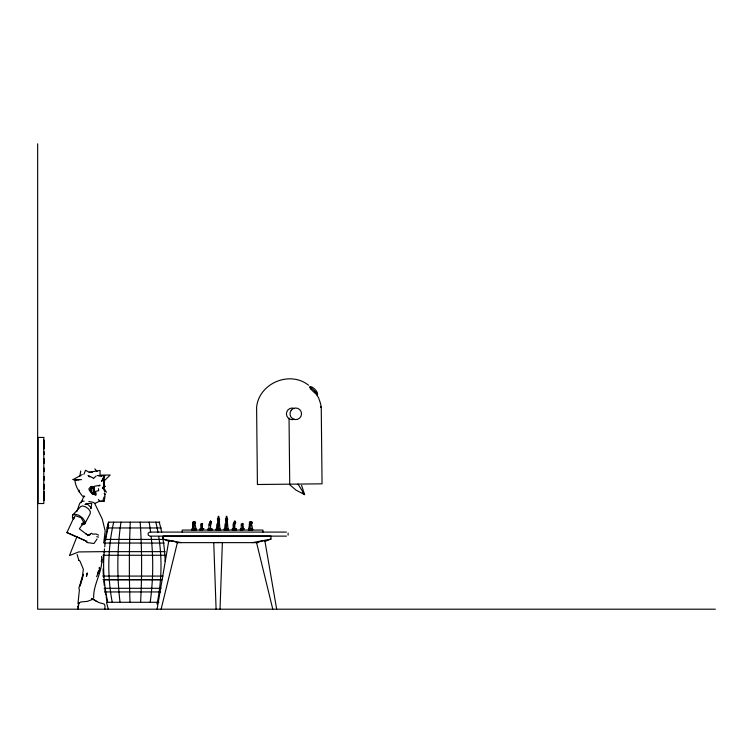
<?xml version="1.0" encoding="UTF-8"?>
<svg xmlns="http://www.w3.org/2000/svg" width="753" height="753" viewBox="0 0 753 753"><rect width="100%" height="100%" fill="white"/><g stroke="black" fill="none" stroke-linecap="round" stroke-linejoin="round"><path stroke-width="1.13" d="M94.426 490.307L93.09 486.871L91.141 486.777L90.219 490.147L91.48 493.168L95.904 494.956L95.913 493.036L94.464 491.615L94.332 486.287L100.121 485.196L98.775 486.127M73.935 518.732L75.121 515.607L81.079 517.753L83.781 522.403L79.347 528.86L86.736 534.414L86.143 534.159L88.44 535.072L90.539 534.414L87.414 535.609L91.631 533.265L92.647 534.15L95.96 533.999L98.587 535.11M288.088 535.148L288.117 533.133M222.38 542.471L220.027 609.196M82.322 524.832L84.76 523.9L90.238 513.602L90.322 511.541L88.543 508.943L85.56 506.797L82.529 505.922L80.599 506.656L72.561 515.099L72.448 517.706L73.578 519.354M84.76 523.9L84.873 521.292L82.614 517.998L78.839 515.278L74.999 514.167L72.561 515.099M191.911 529.98L191.911 529.001L192.749 528.512L192.787 523.853L193.7 523.523L193.7 524.935L193.079 524.935M201.042 529.98L199.987 529.98L199.987 529.001L200.825 528.512L200.863 523.853L202.698 523.853M212.337 529.886L208.063 529.98L208.063 529.001L208.901 528.512L208.939 523.853L210.784 523.853L210.784 524.832M217.937 527.618L217.937 523.523L217.015 523.853L216.977 528.512L216.149 529.001L216.149 529.98L217.193 529.98M225.279 529.98L224.225 529.98L224.225 529.001L225.062 528.512L225.1 523.853L226.013 523.523L226.013 524.935L225.392 524.935M236.564 529.886L232.301 529.98L232.301 529.001L233.138 528.512L233.176 523.853L235.021 523.853M241.431 529.98L240.376 529.98L240.376 529.001L241.214 528.512L241.252 523.853L243.097 523.853L242.795 524.935M248.462 529.98L248.462 529.001L249.299 528.512L249.328 523.853L250.25 523.523L250.25 524.935L249.629 524.935M217.843 520.747L217.062 528.926L216.346 530.065M225.928 520.747L225.138 528.926L224.422 530.065M103.754 542.781L105.175 531.016L102.295 519.156L94.727 503.493L93.523 502.439L88.863 501.442M82.049 579.255L83.357 569.287L80.044 561.22L78.877 560.213M80.053 586.06L80.637 581.862L83.31 574.304L82.133 579.349M194.509 522.657L194.509 521.989L195.545 521.989L194.971 523.693L196.194 529.924L192.203 529.924L193.427 523.693L192.853 521.989L193.879 521.989L193.879 522.657M251.06 522.657L251.06 521.989L252.095 521.989L251.521 523.693L252.744 529.924L248.754 529.924L249.968 523.693L249.403 521.989L250.429 521.989L250.429 522.657M79.837 476.414L80.712 471.02M93.654 598.033C93.118 583.33 103.613 571.075 101.523 556.458M157.076 609.196L168.776 540.861L173.228 541.228L177.416 542.518L161.114 609.196M99.123 568.722L99.34 567.423L100.064 568.684L96.582 576.713M102.512 487.69L102.502 488.622L104.996 486.306L104.243 485.346L103.66 476.771L104.178 482.344L103.698 487.718L106.437 492.33M104.968 494.241L104.789 495.145L105.382 494.674C103.265 490.457 105.608 498.119 104.366 493.064L104.705 494.787M78.943 603.059L78.237 607.266L78.011 605.967L78.011 609.196M104.215 501.065L99.471 501.31L104.215 501.065L105.015 496.443M101.213 561.55L101.749 559.394M106.917 529.274L108.752 522.158M97.532 573.711L98.483 570.718M219.029 520.408C221.655 517.452 215.377 517.452 218.012 520.408M227.105 520.408C229.731 517.452 223.462 517.452 226.098 520.408M80.364 585.109L80.976 583.208M76.825 511.729L79.649 503.493L81.795 501.169L84.063 495.775M77.07 536.362L69.427 555.61L78.641 551.93L105.091 551.62M103.152 499.634L104.149 496.858M81.22 502.722L81.795 501.169L84.157 501.178M83.903 474.315L85.55 470.267L89.183 472.244L92.299 472.385M81.898 580.365L78.867 587.688L79.404 589.825L77.936 603.85L80.712 601.995L87.339 601.383L93.259 599.162L96.742 601.525M103.255 477.694L101.636 481.383L104.893 475.745L97.608 475.491L101.636 476.338M97.071 538.979L93.984 543.515L87.037 542.527L85.042 540.55L66.913 532.559L73.945 517.424M95.913 493.036L95.142 492.886C94.238 492.518 91.584 490.175 94.229 490.598L93.767 491.37L95.405 493.177L92.28 494.034L95.904 494.956M90.652 488.443L91.226 487.53M272.784 609.196L256.557 542.593L262.769 540.852L264.858 540.767L276.671 609.196M234.569 521.462L234.032 522.036L234.823 522.036M209.936 522.036L211.245 522.036M93.287 478.635L96.233 475.971M81.352 523.984L83.781 522.403M78.933 480.047L73.05 479.576L82.228 474.578M94.727 503.493L99.462 501.244L98.427 499.437M77.663 479.407L74.933 480.668C75.526 486.551 78.924 491.558 82.444 496.114L84.694 496.707M102.841 487.182L104.996 486.306L103.698 487.718L104.046 481.016L110.192 475.011L99.998 475.115L100.111 470.427L89.183 472.244M264.887 541.454L270.948 539.101L270.948 536.07L163.194 536.07L163.194 539.167L169.369 541.482M94.464 491.615L98.728 490.674L98.417 488.641M176.823 542.631L177.416 542.518M252.443 542.64L270.948 539.101M220.356 542.508L215.838 542.518M95.405 493.177L94.323 494.166L91.922 492.933L91.198 488.669L91.81 487.756L92.892 487.69L93.767 489.591M256.557 542.593L258.618 542.499M43.618 440.825L44.154 440.806M43.618 441.239L44.154 441.239M43.618 441.606L44.154 441.606M43.618 442.83L44.154 442.83M43.618 443.479L44.154 443.479M43.618 443.978L44.154 443.978L44.154 440.223L43.618 440.289L43.618 444.054L44.154 444.054M43.618 445.287L44.154 445.371M43.618 445.814L44.154 445.814M44.154 446.237L43.618 446.237L43.618 445.117L44.154 445.117L44.154 448.694L43.618 448.694L43.618 446.425L44.154 446.425M43.618 446.68L44.154 446.68M43.618 447.894L44.154 447.894M43.618 453.381L44.154 453.381M43.618 453.861L44.154 453.805M44.154 454.031L43.618 454.031L44.154 454.153M43.618 459.217L44.154 459.217M43.618 459.481L44.154 459.518M43.618 459.622L44.154 459.688M43.618 460.478L44.154 460.478M43.618 460.94L44.154 460.94L43.618 461.071L43.618 458.991L44.154 458.991L44.154 461.071M43.618 461.344L44.154 461.269L44.154 463.264M43.618 461.504L44.154 461.504M43.618 461.683L44.154 461.683M43.618 461.871L44.154 462.06M43.618 462.342L44.154 462.342M43.618 462.521L44.154 462.511M43.618 468.78L44.154 468.677M43.618 470.437L44.154 470.437M43.618 470.87L44.154 470.973M43.618 471.378L44.154 471.378M43.618 476.847L44.154 476.847M44.154 477.176L43.618 476.668L44.154 476.668L44.154 480.141M43.618 477.873L44.154 477.873M43.618 484.461L44.154 484.461L44.154 489.055L43.618 489.055L43.618 484.461L44.154 484.537M43.618 484.791L44.154 484.791M43.618 484.998L44.154 484.998M43.618 485.873L44.154 485.873M43.618 486.306L44.154 486.306M43.618 488.311L44.154 488.311M43.618 488.631L44.154 488.622M43.618 491.954L44.154 491.954M43.618 492.462L44.154 492.462M43.618 493.573L44.154 493.573M44.154 493.921L43.618 493.921L43.618 491.7L44.154 491.7L44.154 494.392L43.618 494.392L44.154 494.363M43.618 495.587L44.154 495.587M43.618 495.841L44.154 495.841M43.618 496.302L44.154 496.368M43.618 497.667L44.154 497.714M43.618 497.884L44.154 497.884M43.618 498.194L44.154 498.222M43.618 498.448L44.154 498.411M43.618 498.608L44.154 498.608M43.618 498.985L44.154 498.985M44.154 499.455L43.618 500.105M43.618 499.728L44.154 499.728M43.618 499.945L44.154 499.945M219.377 520.408L217.664 520.408L219.377 520.747M159.758 522.158L108.517 522.158L107.02 527.957L161.255 527.957M192.853 522.657L194.754 522.657L194.754 521.989M194.952 522.657L195.545 522.657M209.748 522.61L211.433 522.61M233.985 522.61L235.67 522.61M249.403 522.657L249.987 522.657M251.502 522.657L252.095 522.657M209.748 522.902L211.433 522.902M233.985 522.902L235.67 522.902M192.853 523.335L195.545 523.335M249.403 523.335L252.095 523.335M193.427 523.693L194.971 523.693M249.968 523.693L251.521 523.693M201.164 524.935L201.785 524.935M209.24 524.935L209.861 524.935L209.861 523.523M217.316 524.935L217.937 524.935M233.477 524.935L234.098 524.935M241.553 524.935L242.174 524.935M192.749 528.512L193.305 528.512M200.825 528.512L202.181 528.512M208.901 528.512L209.861 528.512M225.062 528.512L225.618 528.512M233.138 528.512L233.703 528.512M241.214 528.512L242.174 528.512M242.57 528.512L243.972 529.001M249.299 528.512L249.855 528.512M209.353 528.644L211.828 528.644M233.59 528.644L236.066 528.644M192.608 528.757L195.78 528.757M200.778 528.757L203.912 528.757M241.167 528.757L244.301 528.757M249.158 528.757L252.33 528.757M199.987 529.001L201.785 529.001L201.785 523.523M208.063 529.001L209.861 529.001M216.149 529.001L219.998 528.926L220.695 530.065M224.225 529.001L228.074 528.926M232.301 529.001L234.098 529.001M240.376 529.001L241.431 529.001M248.462 529.001L249.507 529.001M192.203 529.114L196.194 529.114M208.854 529.19L212.337 529.19M233.082 529.19L236.564 529.19M248.754 529.114L252.744 529.114M286.422 532.089L149.866 532.089L148.162 533.133L148.2 535.148L149.903 536.127L286.422 536.127M104.695 539.421L163.58 539.421M177.115 542.64L257.225 542.64M104.102 543.054L164.173 543.054M103.377 551.648L165.161 551.648M103.123 555.272L165.415 555.272M102.86 576.083L163.034 576.083M103.34 579.697L161.763 579.697M103.114 579.716L161.961 579.716M104.102 588.3L161.076 588.3M104.695 591.943L160.549 591.943M158.93 602.287L106.493 602.287L108.281 609.196M715.35 609.196L37.65 609.196L37.65 143.804M73.05 479.576L81.559 479.642M163.194 539.167L181.275 542.64M96.751 536.682L98.549 537.096M93.09 486.871L91.904 486.334L90.746 486.843L88.873 488.735L89.551 490.862L91.612 492.462M66.913 532.559L85.042 540.55M93.024 477.863L88.063 475.51L89.861 477.026M85.983 540.776L87.075 541.332M308.542 385.216C289.707 370.165 258.778 383.362 256.604 407.364L257.413 484.508L322.049 483.831L321.239 406.686M235.049 528.512L235.887 529.001M210.821 528.512L211.649 529.001M202.736 528.512L203.574 529.001M92.506 493.648L90.897 491.408M302.348 492.65L304.598 494.627L301.586 485.337M289.67 484.697L296.014 490.128L304.598 494.627L298 484.094M92.177 599.096L91.593 598.569L98.925 602.588L104.187 604.019L104.949 605.76L104.949 609.196M235.087 521.462L235.623 522.036M94.84 468.827L97.052 471.519M103.293 488.518L104.827 491.784M228.78 530.065L228.065 528.926L227.274 520.747M314.622 391.165L318.952 398.488M94.662 493.027L93.758 491.436L93.89 491.991M93.532 490.41L92.243 487.464M77.145 554.528L78.877 560.496M79.046 490.165L79.404 492.471M219.198 520.747L219.98 528.926M242.88 525.829L243.134 528.512M216.092 609.196L213.777 543.073M289.039 418.169L289.726 484.17M262.957 532.089L262.957 530.065L182.179 530.065L182.179 532.089M252.048 529.001L252.048 529.98M251.304 521.989L251.304 522.657L250.194 522.657L250.194 521.989M251.173 523.853L251.173 524.832M250.749 522.657L250.749 529.924M242.739 523.373L242.739 530.065M234.823 520.7L234.823 529.886M234.098 523.523L234.098 527.618M227.811 529.001L227.811 529.98M227.105 518.28L226.098 518.28M226.766 517.951C227.754 515.607 225.448 515.607 226.427 517.951M226.597 517.951L226.597 530.065M219.735 529.001L219.735 529.98M219.029 518.28L218.012 518.28M218.859 523.853L218.859 524.832M218.69 517.951C219.669 515.607 217.372 515.607 218.351 517.951M218.521 517.951L218.521 530.065M210.595 520.7L210.595 529.886M202.341 523.373L202.341 530.065M195.498 529.001L195.498 529.98M194.199 522.657L194.199 529.924M193.643 521.989L193.643 522.657M193.436 521.989L193.436 522.657M44.154 451.922L44.154 454.323L43.618 454.323L43.618 451.922M44.154 469.778L44.154 471.519M44.154 500.105L44.154 495.455L43.618 495.455L43.618 499.051M43.618 461.269L43.618 463.264M43.618 469.778L43.618 471.519M43.618 477.524L43.618 480.141M155.833 522.158A159.758 136.585 90 0 1 157.989 532.343M158.695 536.465A159.758 136.585 90 0 1 156.982 604.132M149.141 522.158A159.758 94.464 90 0 1 150.638 532.343M151.118 536.465A159.758 94.464 90 0 1 150.224 602.089M159.212 522.158A159.758 157.904 -90 0 1 161.707 532.343M162.526 536.465A159.758 157.904 -90 0 1 165.133 561.484M107.246 602.089A159.758 157.904 -90 0 1 106.145 596.96M105.749 594.898A159.758 157.904 -90 0 1 104.883 589.721M104.319 585.57A159.758 157.904 -90 0 1 103.858 581.401M103.5 577.212A159.758 157.904 -90 0 1 103.114 568.826M103.114 562.529A159.758 157.904 -90 0 1 103.425 555.196M104.592 543.713A159.758 157.904 -90 0 1 105.043 540.598M105.382 538.527A159.758 157.904 -90 0 1 105.749 536.465M105.947 535.43A159.758 157.904 -90 0 1 107.246 529.274M107.707 602.089A159.758 155.184 90 0 1 104.187 552.053M104.281 551.008A159.758 155.184 90 0 1 104.479 548.918M104.705 546.838A159.758 155.184 90 0 1 105.1 543.713M105.542 540.598A159.758 155.184 90 0 1 108.686 525.199M112.197 602.089A159.758 128.838 90 0 1 113.675 522.158M120.019 602.089A159.758 82.877 -90 0 1 120.969 522.158M129.996 602.089A159.758 24.303 90 0 1 130.278 522.158M140.171 522.158A159.758 37.97 90 0 1 140.604 602.089M294.367 419.242A5.817 5.77 89.4 0 1 286.432 413.811A5.817 5.77 89.4 0 1 294.432 408.493M320.74 407.157A4.396 0.565 74.4 0 1 320.486 406.752M319.018 399.335A4.396 0.565 74.4 0 1 320.467 403.504A4.396 0.565 74.4 0 1 321.032 407.109M309.944 386.571A5.544 2.108 44.4 0 1 315.855 390.336A5.544 2.108 44.4 0 1 316.749 394.864M90.915 507.513L90.868 508.764L91.781 503.493L86.793 503.493L84.995 504.529L86.171 504.086L88.016 504.614L90.915 507.513M86.661 574.981L86.463 576.393L87.263 572.958L86.661 574.981M210.332 521.462L209.795 522.036L211.386 522.036L210.332 521.462M43.796 437.446L38.036 437.446L38.036 503.522L43.796 503.522L43.796 437.446M44.154 447.451L43.618 447.451L44.154 447.489M44.154 468.244L43.618 469.185L44.154 468.244M227.453 520.408L225.759 520.747L227.444 520.408M104.422 486.325L104.065 481.638L104.422 486.325M291.213 410.244A5.817 5.77 89.4 0 0 294.978 419.572A5.817 5.77 89.4 0 0 301.106 411.618A5.817 5.77 89.4 0 0 291.213 410.244M310.81 388.972A5.111 0.659 44.4 0 0 316.928 394.327A5.111 0.659 44.4 0 0 312.307 388.849A5.111 0.659 44.4 0 0 310.81 388.972"/></g></svg>
